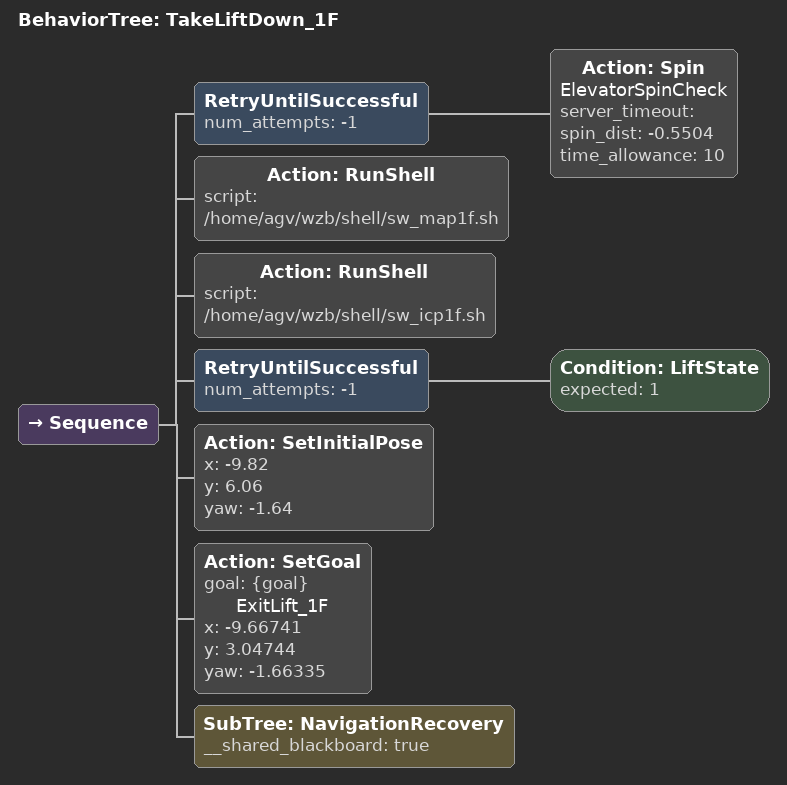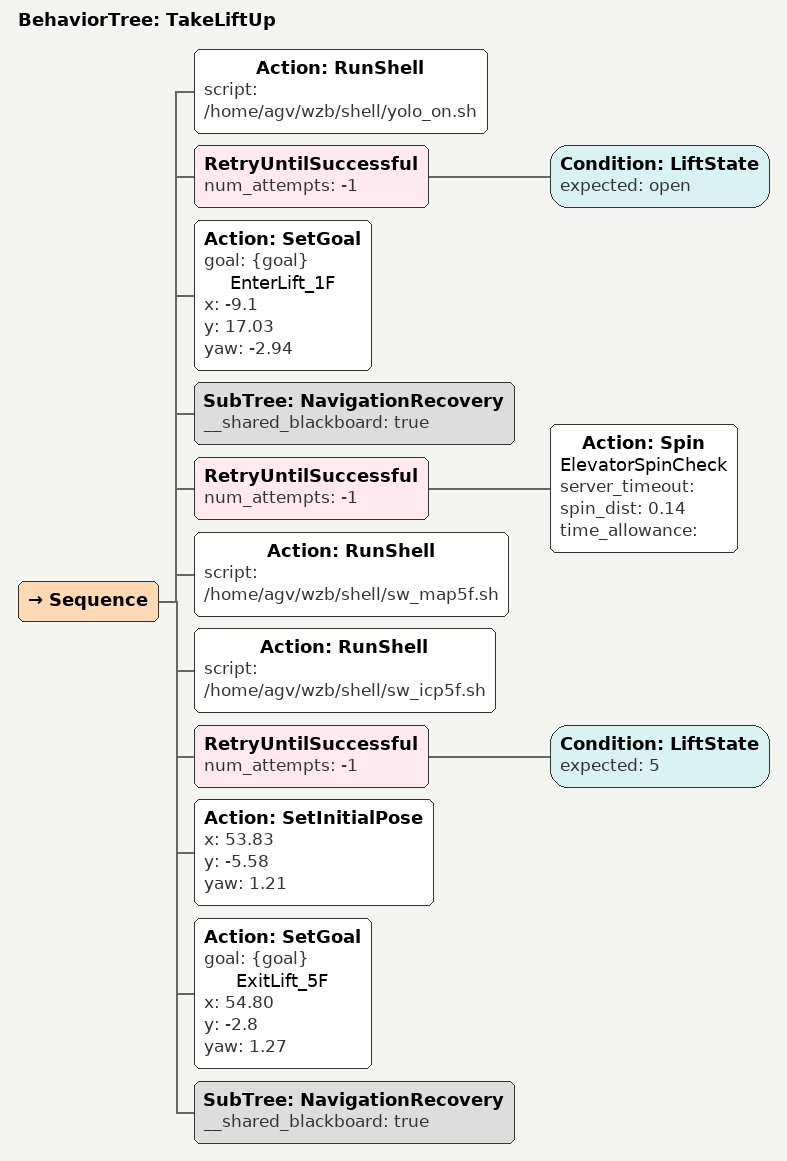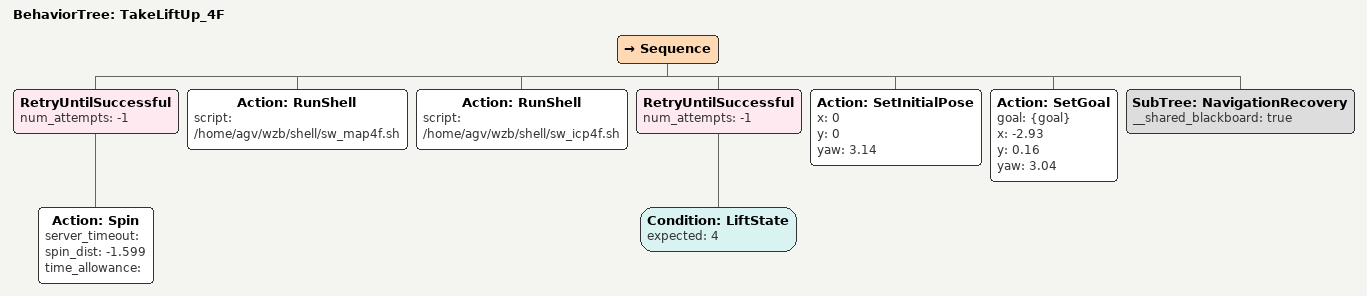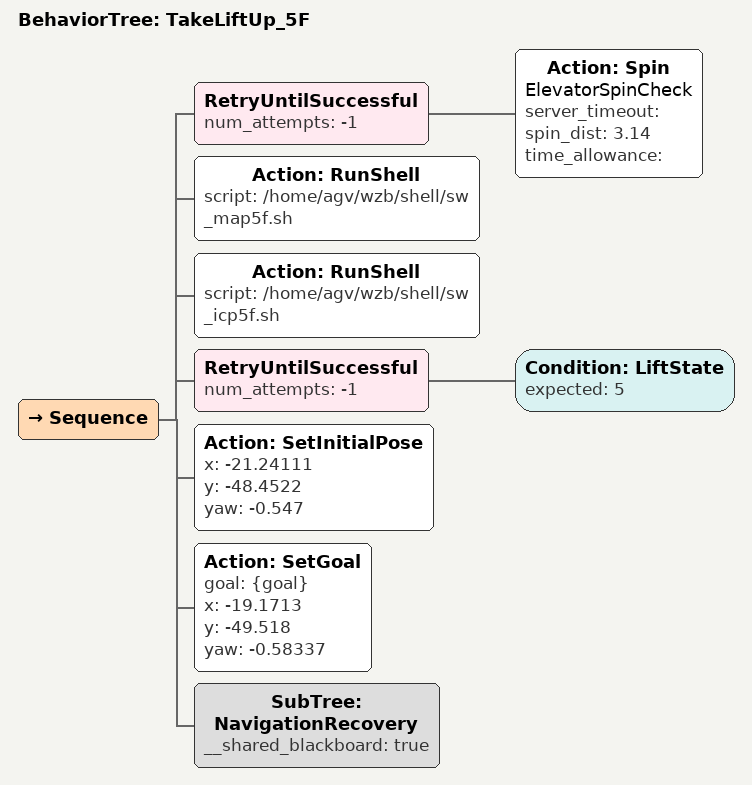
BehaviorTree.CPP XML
<BehaviorTree ID="TakeLiftDown_1F">
    <Sequence>
        <RetryUntilSuccessful num_attempts="-1">
            <Action ID="Spin" name="ElevatorSpinCheck" server_timeout="" spin_dist="-0.5504" time_allowance="10"/>
        </RetryUntilSuccessful>
        <Action ID="RunShell" script="/home/agv/wzb/shell/sw_map1f.sh"/>
        <Action ID="RunShell" script="/home/agv/wzb/shell/sw_icp1f.sh"/>
        <RetryUntilSuccessful num_attempts="-1">
            <Condition ID="LiftState" expected="1"/>
        </RetryUntilSuccessful>
        <Action ID="SetInitialPose" x="-9.82" y="6.06" yaw="-1.64"/>
        <Action ID="SetGoal" goal="{goal}" name="ExitLift_1F" x="-9.66741" y="3.04744" yaw="-1.66335"/>
        <SubTree ID="NavigationRecovery" __shared_blackboard="true"/>
    </Sequence>
</BehaviorTree>

<BehaviorTree ID="TakeLiftUp">
    <Sequence>
        <Action ID="RunShell" script="/home/agv/wzb/shell/yolo_on.sh"/>
        <RetryUntilSuccessful num_attempts="-1">
            <Condition ID="LiftState" expected="open"/>
        </RetryUntilSuccessful>
        <Action ID="SetGoal" goal="{goal}" name="EnterLift_1F" x="-9.1" y="17.03" yaw="-2.94"/>
        <SubTree ID="NavigationRecovery" __shared_blackboard="true"/>
        <RetryUntilSuccessful num_attempts="-1">
            <Action ID="Spin" name="ElevatorSpinCheck" server_timeout="" spin_dist="0.14" time_allowance=""/>
        </RetryUntilSuccessful>
        <Action ID="RunShell" script="/home/agv/wzb/shell/sw_map5f.sh"/>
        <Action ID="RunShell" script="/home/agv/wzb/shell/sw_icp5f.sh"/>
        <RetryUntilSuccessful num_attempts="-1">
            <Condition ID="LiftState" expected="5"/>
        </RetryUntilSuccessful>
        <Action ID="SetInitialPose" x="53.83" y="-5.58" yaw="1.21"/>
        <Action ID="SetGoal" goal="{goal}" name="ExitLift_5F" x="54.80" y="-2.8" yaw="1.27"/>
        <SubTree ID="NavigationRecovery" __shared_blackboard="true"/>
    </Sequence>
</BehaviorTree>

<BehaviorTree ID="TakeLiftUp_4F">
    <Sequence>
        <RetryUntilSuccessful num_attempts="-1">
            <Action ID="Spin" server_timeout="" spin_dist="-1.599" time_allowance=""/>
        </RetryUntilSuccessful>
        <Action ID="RunShell" script="/home/agv/wzb/shell/sw_map4f.sh"/>
        <Action ID="RunShell" script="/home/agv/wzb/shell/sw_icp4f.sh"/>
        <RetryUntilSuccessful num_attempts="-1">
            <Condition ID="LiftState" expected="4"/>
        </RetryUntilSuccessful>
        <Action ID="SetInitialPose" x="0" y="0" yaw="3.14"/>
        <Action ID="SetGoal" goal="{goal}" x="-2.93" y="0.16" yaw="3.04"/>
        <SubTree ID="NavigationRecovery" __shared_blackboard="true"/>
    </Sequence>
</BehaviorTree>

<BehaviorTree ID="TakeLiftUp_5F">
    <Sequence>
        <RetryUntilSuccessful num_attempts="-1">
            <Action ID="Spin" name="ElevatorSpinCheck" server_timeout="" spin_dist="3.14" time_allowance=""/>
        </RetryUntilSuccessful>
        <Action ID="RunShell" script="/home/agv/wzb/shell/sw_map5f.sh"/>
        <Action ID="RunShell" script="/home/agv/wzb/shell/sw_icp5f.sh"/>
        <RetryUntilSuccessful num_attempts="-1">
            <Condition ID="LiftState" expected="5"/>
        </RetryUntilSuccessful>
        <Action ID="SetInitialPose" x="-21.24111" y="-48.4522" yaw="-0.547"/>
        <Action ID="SetGoal" goal="{goal}" x="-19.1713" y="-49.518" yaw="-0.58337"/>
        <SubTree ID="NavigationRecovery" __shared_blackboard="true"/>
    </Sequence>
</BehaviorTree>
